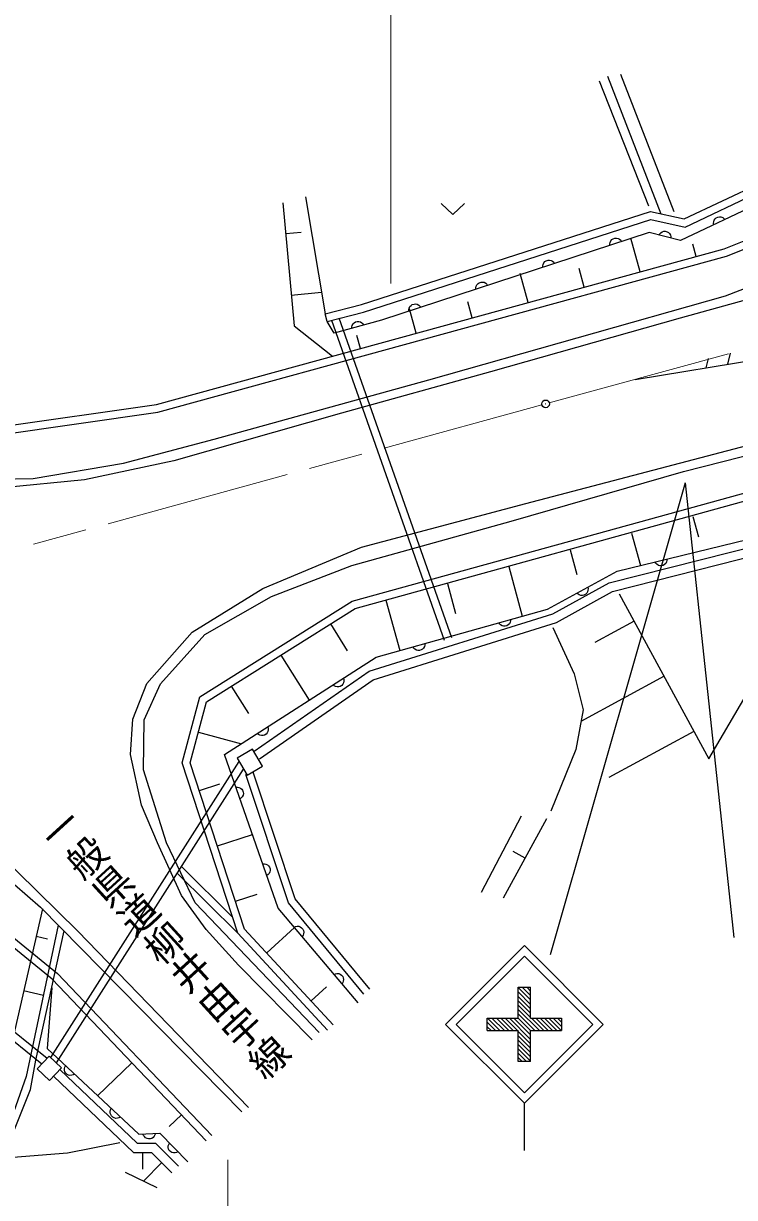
# Model space of a CAD drawing. Units: millimetres, scale not verified. Extents: x 40000 to 680000, y 20000 to 380000.
# Drawn here: x 131650 to 177588, y 242888 to 318716 of the extents above; entities that cross this region are included whole.
import ezdxf
from ezdxf.enums import TextEntityAlignment as Align

# ---------------------------------------------------------------- set-up
doc = ezdxf.new("R2010")
doc.units = ezdxf.units.MM
doc.header["$LTSCALE"] = 1000
doc.linetypes.add('CHAIN', pattern=[18.5, 12, -1.5, 3.5, -1.5])
for name, color, linetype, lineweight in [('M-BGD', 7, 'Continuous', 25), ('M-BMK', 2, 'CHAIN', 13), ('M-BMK-SRVR', 3, 'Continuous', 25), ('M-STR-HTXT', 7, 'Continuous', 13), ('M-STR-STRC', 7, 'Continuous', 25)]:
    doc.layers.add(name, color=color, linetype=linetype, lineweight=lineweight)
doc.layers.add('M-BMK-HTXT', color=7, linetype='Continuous')
doc.styles.add('@ＭＳ ゴシック', font='')
doc.styles.get('@ＭＳ ゴシック').set_extended_font_data('@MS Gothic')

msp = doc.modelspace()

# ---------------------------------------------------------------- hatches: boundary and pattern name
at = {"layer": 'M-STR-STRC'}
h = msp.add_hatch(dxfattribs=at)
h.set_pattern_fill('USER', color=256, style=0, pattern_type=2)
h.set_pattern_definition([(135, (163614, 254468), (-141.421, -141.421), [])])
h.paths.add_polyline_path([(163614, 256468), (164414, 256468), (164414, 254468), (166414, 254468), (166414, 253668), (164414, 253668), (164414, 251668), (163614, 251668), (163614, 253668), (161614, 253668), (161614, 254468), (163614, 254468)])

# ---------------------------------------------------------------- linework, layer by layer
at = {"layer": 'M-BGD'}
for p, q in [((170219, 315453), (173662, 306581)), ((168851, 315012), (172029, 306934)), ((169380, 315321), (172824, 306428)), ((174333, 306090), (193776, 315300)), ((174392, 305564), (193907, 314809)), ((194091, 314217), (174106, 304695)), ((176911, 304165), (196298, 311853)), ((177070, 303690), (196439, 311371)), ((177011, 301123), (196976, 308933)), ((148413, 307124), (149136, 299198)), ((149872, 307520), (151152, 299956)), ((153485, 300558), (172150, 306579)), ((172150, 306579), (174333, 306090)), ((153624, 300077), (172174, 306061)), ((172174, 306061), (174392, 305564)), ((148594, 305143), (149587, 305233)), ((172073, 305223), (154771, 299551)), ((171489, 302677), (170893, 304846)), ((174106, 304695), (172073, 305223)), ((140235, 294099), (176911, 304165)), ((175103, 303669), (174885, 304465)), ((140337, 293608), (177070, 303690)), ((164259, 300692), (163746, 302561)), ((167874, 301684), (167541, 302896)), ((182282, 301940), (174072, 299693)), ((148955, 301179), (150914, 301358)), ((157836, 295697), (177011, 301123)), ((151152, 299956), (153485, 300558)), ((160645, 299700), (160362, 300732)), ((151276, 299472), (151152, 299956)), ((151276, 299472), (153624, 300077)), ((151557, 299544), (158827, 278885)), ((154771, 299551), (151722, 298717)), ((152028, 299710), (159298, 279051)), ((157030, 298708), (156599, 300277)), ((174072, 299693), (161828, 296207)), ((149136, 299198), (151608, 297220)), ((151722, 298717), (151276, 299472)), ((171167, 295730), (189949, 298807)), ((153415, 297716), (153182, 298567)), ((177156, 296711), (177328, 297431)), ((175765, 296483), (175905, 297069)), ((161828, 296207), (152197, 293547)), ((143966, 291862), (157836, 295697)), ((128115, 291871), (140337, 293608)), ((128146, 292381), (140235, 294099)), ((152197, 293547), (141364, 290475)), ((174290, 289771), (187728, 293202)), ((164109, 287722), (182050, 292435)), ((138119, 290319), (143966, 291862)), ((141364, 290475), (135586, 289236)), ((132273, 289337), (138119, 290319)), ((163153, 286576), (174290, 289771)), ((127316, 289243), (132273, 289337)), ((135586, 289236), (130312, 288732)), ((152882, 281402), (179622, 288778)), ((153086, 280939), (179752, 288295)), ((153484, 284898), (164109, 287722)), ((174902, 286872), (175260, 285554)), ((152865, 283712), (163153, 286576)), ((170010, 283335), (181346, 286104)), ((169493, 282585), (181336, 285596)), ((170935, 285793), (171505, 283700)), ((147119, 282229), (153484, 284898)), ((166969, 284715), (167399, 283132)), ((169715, 282023), (181593, 285042)), ((147668, 281697), (152865, 283712)), ((163002, 283636), (163872, 280438)), ((165505, 280898), (170010, 283335)), ((142550, 279406), (147119, 282229)), ((159036, 282557), (159563, 280618)), ((165856, 280585), (169493, 282585)), ((143040, 275218), (152882, 281402)), ((143372, 279257), (147668, 281697)), ((155069, 281479), (155958, 278211)), ((166092, 280030), (169715, 282023)), ((170144, 281888), (175927, 271218)), ((175927, 271218), (182010, 281639)), ((143472, 274900), (153086, 280939)), ((153980, 276881), (165856, 280585)), ((154431, 277782), (165505, 280898)), ((151484, 279933), (152570, 278204)), ((154246, 276335), (166092, 280030)), ((171108, 280110), (168558, 278728)), ((139624, 276095), (142550, 279406)), ((140508, 276075), (143372, 279257)), ((165859, 279702), (167236, 276711)), ((144648, 271500), (154431, 277782)), ((148279, 277919), (150109, 275007)), ((146550, 271720), (153980, 276881)), ((138726, 273785), (139624, 276095)), ((139448, 273742), (140508, 276075)), ((146893, 271227), (154246, 276335)), ((167236, 276711), (167806, 274385)), ((173036, 276553), (167669, 273644)), ((145075, 275906), (146185, 274140)), ((141906, 270956), (143040, 275218)), ((142428, 270971), (143472, 274900)), ((138572, 271498), (138726, 273785)), ((139395, 270507), (139448, 273742)), ((167806, 274385), (167331, 271821)), ((174963, 272996), (169463, 270015)), ((142950, 272935), (145731, 272196)), ((139265, 268238), (138572, 271498)), ((148115, 261580), (144648, 271500)), ((146457, 271843), (145462, 271274)), ((147087, 270741), (146457, 271843)), ((167331, 271821), (165717, 267833)), ((133417, 251933), (145588, 271055)), ((145497, 259970), (141906, 270956)), ((145939, 260229), (142428, 270971)), ((145462, 271274), (146092, 270172)), ((146092, 270172), (147087, 270741)), ((133786, 251581), (145868, 270564)), ((140880, 265787), (139395, 270507)), ((148766, 261925), (146020, 270200)), ((149211, 262171), (146494, 270358)), ((143013, 269181), (144330, 269611)), ((140317, 265800), (139265, 268238)), ((163811, 267529), (161219, 262592)), ((162665, 262243), (165457, 267379)), ((144183, 265600), (146451, 266341)), ((129741, 265419), (135164, 260083)), ((141857, 262386), (140317, 265800)), ((142736, 261916), (140880, 265787)), ((133508, 256982), (123779, 264929)), ((124015, 265382), (133849, 257350)), ((164061, 264811), (163278, 265237)), ((145159, 261005), (141855, 264259)), ((145497, 259970), (141580, 263827)), ((131080, 263103), (132761, 261641)), ((143449, 260205), (141857, 262386)), ((145353, 262019), (146758, 262478)), ((132761, 261641), (145767, 248416)), ((150743, 253537), (142736, 261916)), ((153644, 256020), (148766, 261925)), ((154029, 256339), (149211, 262171)), ((132872, 261528), (129626, 247461)), ((153264, 255470), (148115, 261580)), ((133900, 260482), (131814, 250704)), ((132455, 251760), (134274, 260103)), ((145553, 257895), (143449, 260205)), ((151665, 254043), (145939, 260229)), ((147370, 258683), (149160, 260339)), ((132466, 259770), (133199, 259601)), ((135164, 260083), (146186, 248712)), ((151298, 253703), (145497, 259970)), ((150301, 253070), (145553, 257895)), ((133849, 257350), (143821, 246892)), ((127322, 256607), (133187, 251885)), ((133474, 256437), (133171, 252515)), ((143459, 246547), (133508, 256982)), ((150233, 255590), (151220, 256504)), ((127374, 255923), (132841, 251521)), ((131655, 256253), (132935, 255958)), ((133171, 252515), (139093, 246970)), ((132115, 249875), (132455, 251760)), ((132530, 251195), (133320, 252024)), ((133320, 252024), (134112, 251270)), ((133322, 250440), (132530, 251195)), ((134112, 251270), (133322, 250440)), ((138994, 246401), (134010, 251163)), ((138656, 251585), (136431, 249463)), ((131814, 250704), (131022, 248441)), ((138753, 245801), (133597, 250728)), ((130607, 246103), (132115, 249875)), ((141858, 248226), (141063, 247468)), ((139093, 246970), (140450, 247046)), ((140450, 247046), (142261, 245198)), ((138753, 245801), (139922, 245801)), ((138994, 246401), (140171, 246401)), ((139338, 245801), (139338, 244711)), ((139922, 245801), (141242, 244481)), ((140171, 246401), (141667, 244906)), ((140582, 245141), (139396, 243955)), ((138225, 244519), (140262, 243538))]:
    msp.add_line(p, q, dxfattribs=at)
for points in [[(158633, 307082), (159383, 306373), (160133, 307082)], [(176243, 305713), (176232, 305810), (176242, 305901), (176273, 306013), (176332, 306094), (176404, 306160), (176516, 306213), (176613, 306228), (176713, 306223), (176822, 306177), (176899, 306127), (176965, 306057)], [(169530, 304390), (169532, 304487), (169553, 304576), (169598, 304683), (169667, 304756), (169747, 304812), (169865, 304851), (169963, 304854), (170062, 304835), (170163, 304776), (170233, 304717), (170290, 304639)], [(172702, 305060), (172756, 305141), (172822, 305204), (172918, 305270), (173015, 305294), (173113, 305298), (173233, 305267), (173317, 305216), (173390, 305147), (173444, 305042), (173471, 304955), (173477, 304858)], [(165205, 302971), (165206, 303069), (165228, 303158), (165273, 303265), (165341, 303338), (165422, 303394), (165540, 303433), (165638, 303435), (165736, 303417), (165838, 303358), (165908, 303299), (165965, 303221)], [(160879, 301553), (160881, 301651), (160902, 301740), (160947, 301847), (161016, 301920), (161096, 301976), (161214, 302015), (161312, 302017), (161411, 301999), (161512, 301940), (161582, 301881), (161639, 301803)], [(156554, 300135), (156556, 300233), (156577, 300322), (156622, 300429), (156690, 300502), (156771, 300558), (156889, 300597), (156987, 300599), (157085, 300581), (157187, 300522), (157257, 300463), (157314, 300384)], [(152861, 299029), (152867, 299126), (152893, 299214), (152943, 299319), (153015, 299388), (153099, 299440), (153218, 299473), (153316, 299470), (153414, 299447), (153512, 299383), (153579, 299320), (153632, 299240)], [(173233, 284122), (173223, 284025), (173195, 283938), (173142, 283834), (173068, 283767), (172983, 283717), (172863, 283688), (172765, 283693), (172668, 283718), (172572, 283785), (172506, 283850), (172455, 283932)], [(168109, 282306), (168125, 282210), (168120, 282119), (168095, 282005), (168040, 281921), (167971, 281852), (167862, 281793), (167766, 281773), (167666, 281773), (167555, 281813), (167476, 281859), (167406, 281926)], [(163121, 280227), (163116, 280130), (163091, 280042), (163041, 279936), (162969, 279866), (162887, 279814), (162767, 279780), (162669, 279782), (162571, 279804), (162473, 279868), (162405, 279930), (162351, 280010)], [(157584, 278669), (157578, 278572), (157553, 278484), (157504, 278378), (157432, 278308), (157349, 278256), (157230, 278222), (157132, 278224), (157034, 278246), (156935, 278310), (156868, 278372), (156814, 278452)], [(152321, 276427), (152344, 276333), (152346, 276241), (152330, 276126), (152282, 276038), (152218, 275964), (152113, 275897), (152019, 275869), (151919, 275862), (151806, 275894), (151723, 275934), (151648, 275995)], [(147430, 273286), (147453, 273192), (147455, 273100), (147438, 272985), (147390, 272897), (147326, 272823), (147222, 272756), (147127, 272729), (147027, 272721), (146914, 272753), (146832, 272793), (146757, 272854)], [(145382, 269397), (145480, 269398), (145569, 269378), (145677, 269335), (145752, 269268), (145809, 269189), (145850, 269072), (145855, 268974), (145838, 268875), (145781, 268772), (145723, 268701), (145646, 268642)], [(147116, 264437), (147213, 264437), (147303, 264418), (147411, 264375), (147485, 264308), (147543, 264228), (147584, 264111), (147588, 264013), (147572, 263914), (147515, 263812), (147457, 263741), (147380, 263682)], [(149144, 260358), (149235, 260393), (149326, 260406), (149442, 260405), (149535, 260369), (149617, 260315), (149697, 260220), (149736, 260130), (149756, 260032), (149739, 259915), (149711, 259828), (149660, 259746)], [(151719, 257303), (151810, 257338), (151900, 257351), (152016, 257350), (152110, 257314), (152192, 257260), (152272, 257165), (152311, 257075), (152331, 256977), (152314, 256860), (152285, 256773), (152234, 256691)], [(134944, 250855), (134857, 250810), (134769, 250786), (134653, 250773), (134556, 250799), (134469, 250842), (134378, 250927), (134329, 251012), (134297, 251107), (134300, 251224), (134319, 251314), (134360, 251402)], [(137904, 248083), (137818, 248038), (137730, 248014), (137614, 248001), (137517, 248026), (137429, 248070), (137339, 248155), (137289, 248240), (137258, 248335), (137261, 248452), (137279, 248542), (137320, 248630)], [(130456, 245462), (134491, 245764), (137886, 246442)], [(140171, 247030), (140144, 246937), (140100, 246856), (140029, 246764), (139944, 246711), (139852, 246678), (139728, 246671), (139633, 246694), (139542, 246737), (139459, 246821), (139407, 246896), (139372, 246986)], [(141635, 245836), (141547, 245795), (141458, 245774), (141342, 245767), (141246, 245796), (141160, 245844), (141073, 245932), (141028, 246019), (141000, 246116), (141009, 246233), (141031, 246322), (141075, 246408)]]:
    msp.add_lwpolyline(points, dxfattribs=at)
at = {"layer": 'M-BMK'}
for p, q in [((165621, 294214), (178125, 297633)), ((119276, 281523), (165139, 294082))]:
    msp.add_line(p, q, dxfattribs=at)
at = {"layer": 'M-BMK-SRVR'}
for radius in [249, 7.5]:
    msp.add_circle((165380, 294148), radius, dxfattribs=at)
at = {"layer": 'M-STR-HTXT'}
for p, q in [((155379, 301921), (155379, 324138)), ((144848, 245325), (144848, 231446)), ((144848, 244775), (144848, 237611))]:
    msp.add_line(p, q, dxfattribs=at)
at = {"layer": 'M-STR-STRC'}
for p, q in [((174403, 289044), (165680, 258573)), ((174403, 289044), (177553, 259687)), ((164014, 259159), (158923, 254068)), ((169105, 254068), (164014, 259159)), ((164014, 258480), (159602, 254068)), ((168426, 254068), (164014, 258480)), ((163614, 256468), (164414, 256468)), ((163614, 254468), (163614, 256468)), ((164414, 254468), (164414, 256468)), ((164014, 248977), (158923, 254068)), ((164014, 249656), (159602, 254068)), ((161614, 253668), (161614, 254468)), ((161614, 254468), (163614, 254468)), ((164014, 248977), (169105, 254068)), ((164014, 249656), (168426, 254068)), ((164414, 254468), (166414, 254468)), ((166414, 254468), (166414, 253668)), ((161614, 253668), (163614, 253668)), ((163614, 251668), (163614, 253668)), ((164414, 251668), (164414, 253668)), ((164414, 253668), (166414, 253668)), ((164414, 251668), (163614, 251668)), ((164014, 245922), (164014, 248977))]:
    msp.add_line(p, q, dxfattribs=at)

# ---------------------------------------------------------------- texts
at = {"layer": 'M-BMK-HTXT', "style": '@ＭＳ ゴシック'}
msp.add_text('一般県道柳井由宇線', height=1833, rotation=312.4, dxfattribs=at).set_placement((132078, 266649), align=Align.BOTTOM_LEFT)

doc.saveas('drawing.dxf')
